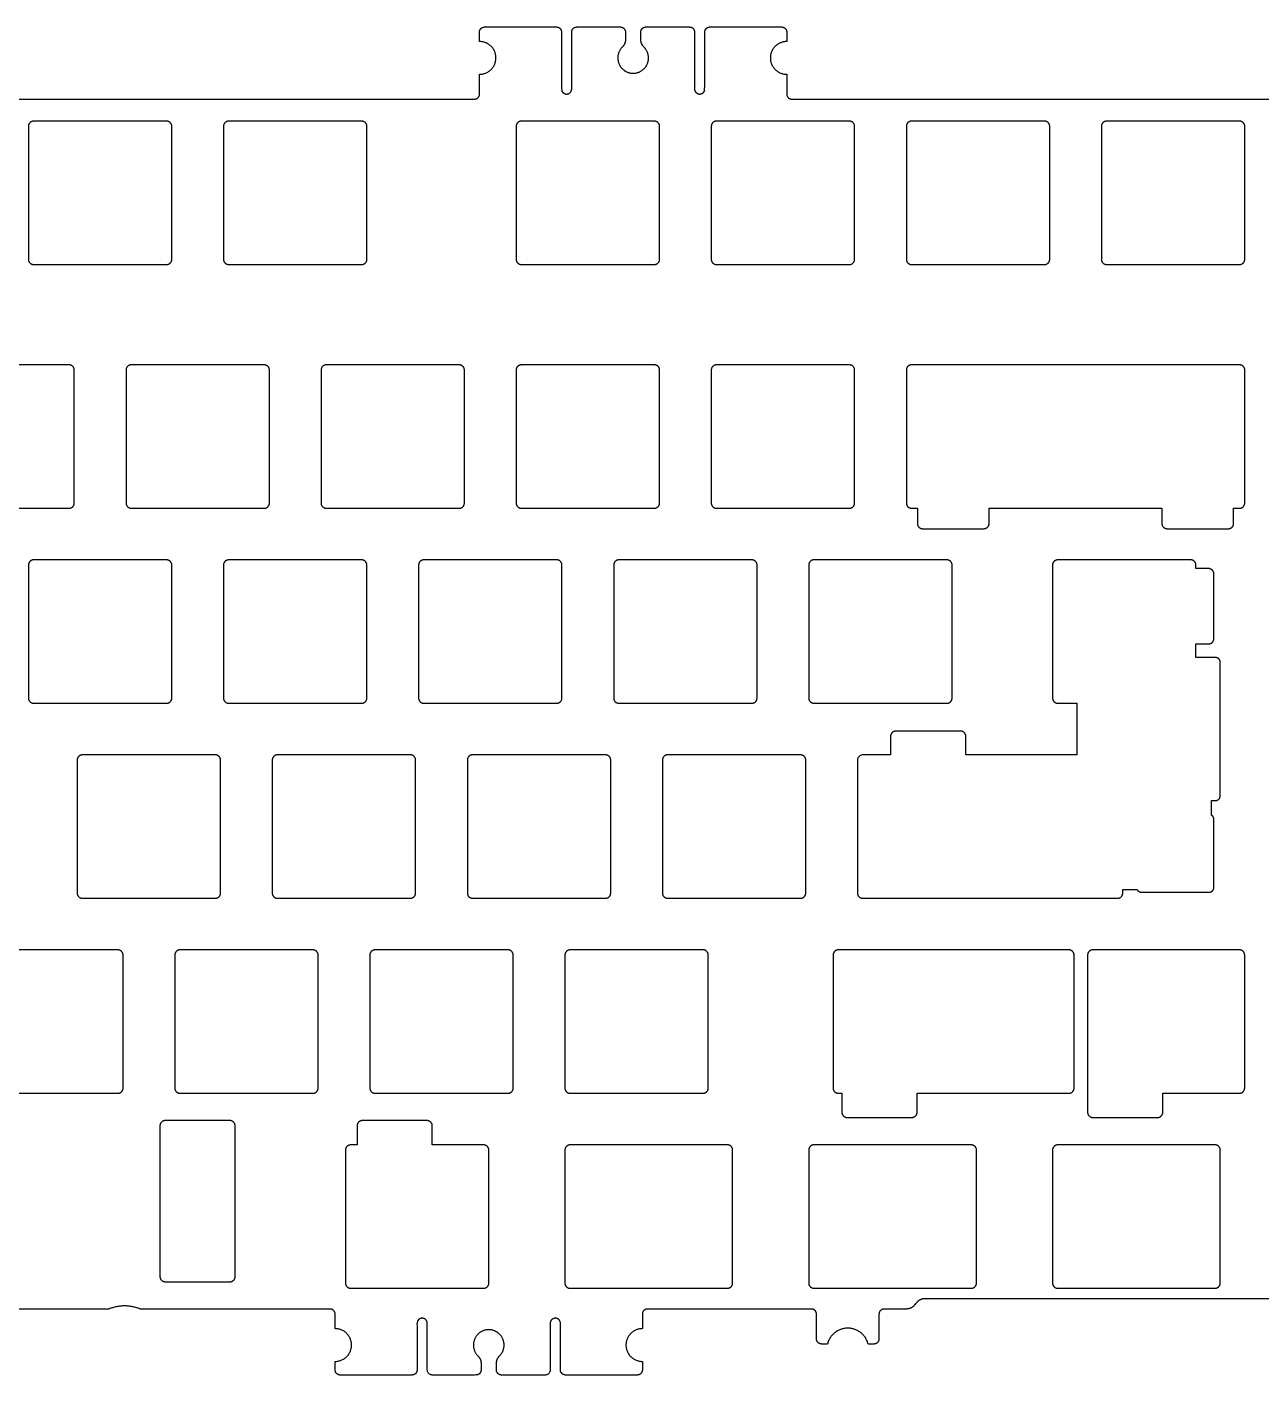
# Model space of a CAD drawing. Header units: millimetres. Extents: x 0 to 347, y 0 to 132.
# Drawn here: x 164.2 to 284.7, y 0 to 131.7 of the extents above; entities that cross this region are included whole.
import ezdxf

# ---------------------------------------------------------------- set-up
doc = ezdxf.new("R2010")
doc.units = ezdxf.units.MM
doc.layers.add('默认', color=7, linetype='Continuous', true_color=0x000000)

msp = doc.modelspace()

# ---------------------------------------------------------------- linework, layer by layer
at = {"layer": '默认'}
for p, q in [((208.4, 125.14), (208.4, 127.07)), ((238.4, 127.07), (238.4, 125.14)), ((194.3, 4.53), (194.3, 5.95)), ((241.31, 3.53), (241.31, 5.95)), ((247.41, 5.95), (247.41, 3.53))]:
    msp.add_line(p, q, dxfattribs=at)
for points in [[(282.62, 98.68), (250.58, 98.68)], [(250.58, 84.68), (251.16, 84.68), (251.16, 83.18)], [(258.16, 83.18), (258.16, 84.68), (275.04, 84.68), (275.04, 83.18)], [(282.04, 83.18), (282.04, 84.68), (282.62, 84.68)], [(279.59, 78.78), (278.36, 78.78), (278.36, 79.13)], [(280.24, 70.1), (278.36, 70.1), (278.36, 71.43), (279.59, 71.43)], [(264.86, 65.63), (266.74, 65.63), (266.74, 60.58)], [(279.89, 54.69), (279.89, 56.11), (280.24, 56.11)], [(271.22, 47.08), (271.22, 47.43), (272.61, 47.43)], [(267.78, 41.03), (267.78, 25.68)], [(243.43, 27.53), (243.78, 27.53), (243.78, 25.68)], [(251.13, 25.68), (251.13, 27.53), (265.96, 27.53)], [(275.13, 25.68), (275.13, 27.53), (282.62, 27.53)], [(196.44, 24.33), (196.44, 22.48), (195.81, 22.48)], [(208.81, 22.48), (203.79, 22.48), (203.79, 24.33)]]:
    msp.add_lwpolyline(points, dxfattribs=at)
for points, weights, knots in [([(208.4, 131.19), (208.4, 131.4), (208.55, 131.55), (208.7, 131.69), (208.9, 131.69)], [1, 0.92387948544, 1, 0.92387948544, 1], [3646.2083412, 3646.2083412, 3646.2083412, 3646.6010404, 3646.6010404, 3646.9937396, 3646.9937396, 3646.9937396]), ([(215.9, 131.69), (216.11, 131.69), (216.26, 131.55), (216.4, 131.4), (216.4, 131.19)], [1, 0.923879360951, 1, 0.923879360951, 1], [3653.1187301, 3653.1187301, 3653.1187301, 3653.5114296, 3653.5114296, 3653.9041292, 3653.9041292, 3653.9041292]), ([(216.4, 131.19), (216.4, 129.65), (216.4, 125.64), (216.4, 125.43), (216.55, 125.29), (216.7, 125.14), (216.9, 125.14), (217.4, 125.14), (217.4, 125.64)], [1, 1, 1, 0.923879313885, 1, 0.923879313885, 1, 0.707107589127, 1], [3653.904129, 3653.904129, 3653.904129, 3657.909803, 3657.909803, 3658.302503, 3658.302503, 3658.695202, 3658.695202, 3659.480599, 3659.480599, 3659.480599]), ([(217.4, 125.64), (217.4, 129.65), (217.4, 131.19), (217.4, 131.69), (217.9, 131.69)], [1, 1, 1, 0.707106931133, 1], [3659.480599, 3659.480599, 3659.480599, 3663.486277, 3663.486277, 3664.271675, 3664.271675, 3664.271675]), ([(224.15, 131.19), (224.15, 131.4), (224.3, 131.55), (224.45, 131.69), (224.65, 131.69)], [1, 0.923804026725, 1, 0.923804026725, 1], [3679.0416942, 3679.0416942, 3679.0416942, 3679.4345906, 3679.4345906, 3679.8274869, 3679.8274869, 3679.8274869]), ([(228.9, 131.69), (229.4, 131.69), (229.4, 131.19), (229.4, 129.65), (229.4, 125.64)], [1, 0.707107589151, 1, 1, 1], [3684.077102, 3684.077102, 3684.077102, 3684.862499, 3684.862499, 3688.868178, 3688.868178, 3688.868178]), ([(229.4, 125.64), (229.4, 125.14), (229.9, 125.14), (230.11, 125.14), (230.26, 125.29), (230.4, 125.43), (230.4, 125.64), (230.4, 129.65), (230.4, 131.19)], [1, 0.707107589127, 1, 0.923879313885, 1, 0.923879313885, 1, 1, 1], [3688.868178, 3688.868178, 3688.868178, 3689.653575, 3689.653575, 3690.046275, 3690.046275, 3690.438974, 3690.438974, 3694.444648, 3694.444648, 3694.444648]), ([(230.4, 131.19), (230.4, 131.4), (230.55, 131.55), (230.7, 131.69), (230.9, 131.69)], [1, 0.923879313879, 1, 0.923879313879, 1], [3694.4446483, 3694.4446483, 3694.4446483, 3694.837348, 3694.837348, 3695.2300476, 3695.2300476, 3695.2300476]), ([(208.4, 127.07), (210, 127.07), (210, 128.67), (210, 130.27), (208.4, 130.27)], [1, 0.707111860992, 1.00001436791, 0.707111860992, 1], [3640.513235, 3640.513235, 3640.513235, 3643.026509, 3643.026509, 3645.539783, 3645.539783, 3645.539783]), ([(222.35, 129.74), (221.63, 129.03), (222.02, 128.1), (222.4, 127.17), (223.4, 127.17), (224.41, 127.17), (224.79, 128.1), (225.17, 129.03), (224.45, 129.74)], [1, 0.830077996869, 1, 0.830077996869, 1, 0.830077996869, 1, 0.830077996868, 1], [3670.627551, 3670.627551, 3670.627551, 3672.402197, 3672.402197, 3674.176844, 3674.176844, 3675.95149, 3675.95149, 3677.726136, 3677.726136, 3677.726136]), ([(238.4, 130.27), (236.8, 130.27), (236.8, 128.67), (236.8, 127.07), (238.4, 127.07)], [1, 0.707114400908, 1.00002155194, 0.707114400908, 1], [3702.808995, 3702.808995, 3702.808995, 3705.322269, 3705.322269, 3707.835543, 3707.835543, 3707.835543]), ([(207.9, 124.64), (208.11, 124.64), (208.26, 124.79), (208.4, 124.93), (208.4, 125.14)], [1, 0.923879135233, 1, 0.923879135233, 1], [3638.3010512, 3638.3010512, 3638.3010512, 3638.6937513, 3638.6937513, 3639.0864514, 3639.0864514, 3639.0864514]), ([(203.3, 5.05), (203.3, 5.55), (202.8, 5.55), (202.6, 5.55), (202.45, 5.41), (202.3, 5.26), (202.3, 5.05), (202.3, 2.2), (202.3, 0.5)], [1, 0.707107589127, 1, 0.923879313885, 1, 0.923879313885, 1, 1, 1], [4172.319644, 4172.319644, 4172.319644, 4173.105041, 4173.105041, 4173.497741, 4173.497741, 4173.89044, 4173.89044, 4176.710861, 4176.710861, 4176.710861]), ([(216.3, 0.5), (216.3, 2.2), (216.3, 5.05), (216.3, 5.26), (216.16, 5.41), (216.01, 5.55), (215.8, 5.55), (215.3, 5.55), (215.3, 5.05)], [1, 1, 1, 0.923879313885, 1, 0.923879313885, 1, 0.707107589127, 1], [4140.066714, 4140.066714, 4140.066714, 4142.887135, 4142.887135, 4143.279834, 4143.279834, 4143.672534, 4143.672534, 4144.457931, 4144.457931, 4144.457931]), ([(194.3, 1.33), (195.9, 1.33), (195.9, 2.93), (195.9, 4.53), (194.3, 4.53)], [1, 0.707122020711, 1.00004310435, 0.707122020711, 1], [4184.898573, 4184.898573, 4184.898573, 4187.411847, 4187.411847, 4189.925121, 4189.925121, 4189.925121]), ([(208.55, 0.5), (208.55, 0.29), (208.41, 0.15), (208.26, 0), (208.05, 0), (205.93, 0), (203.8, 0), (203.3, 0), (203.3, 0.5), (203.3, 2.01), (203.3, 5.05)], [1, 0.923804026725, 1, 0.923804026725, 1, 1, 1, 0.707107589081, 1, 1, 1], [4163.256093, 4163.256093, 4163.256093, 4163.648989, 4163.648989, 4164.041886, 4164.041886, 4168.291501, 4168.291501, 4169.076898, 4169.076898, 4172.319644, 4172.319644, 4172.319644]), ([(210.35, 1.86), (211.07, 2.56), (210.69, 3.49), (210.31, 4.43), (209.3, 4.43), (208.3, 4.43), (207.92, 3.49), (207.53, 2.56), (208.25, 1.86)], [1, 0.830077996868, 1, 0.830077996868, 1, 0.830077996868, 1, 0.830077996869, 1], [4154.84195, 4154.84195, 4154.84195, 4156.616596, 4156.616596, 4158.391242, 4158.391242, 4160.165889, 4160.165889, 4161.940535, 4161.940535, 4161.940535]), ([(215.3, 5.05), (215.3, 2.01), (215.3, 0.5), (215.3, 0), (214.8, 0), (212.68, 0), (210.55, 0), (210.05, 0), (210.05, 0.5)], [1, 1, 1, 0.707106931282, 1, 1, 1, 0.70710739093, 1], [4144.457931, 4144.457931, 4144.457931, 4147.700675, 4147.700675, 4148.486073, 4148.486073, 4152.736083, 4152.736083, 4153.52148, 4153.52148, 4153.52148]), ([(224.3, 4.53), (222.7, 4.53), (222.7, 2.93), (222.7, 1.33), (224.3, 1.33)], [1, 0.707119480768, 1.00003592016, 0.707119480768, 1], [4126.852454, 4126.852454, 4126.852454, 4129.365728, 4129.365728, 4131.879002, 4131.879002, 4131.879002]), ([(246.35, 3.03), (245.96, 4.58), (244.36, 4.58), (242.77, 4.58), (242.38, 3.03)], [1, 0.82280332895, 1.08851835464, 0.82280332895, 1], [4098.29456, 4098.29456, 4098.29456, 4100.978327, 4100.978327, 4103.662094, 4103.662094, 4103.662094]), ([(202.3, 0.5), (202.3, 0.29), (202.16, 0.15), (202.01, 0), (201.8, 0)], [1, 0.923879313886, 1, 0.923879313886, 1], [4176.7108611, 4176.7108611, 4176.7108611, 4177.1035608, 4177.1035608, 4177.4962604, 4177.4962604, 4177.4962604]), ([(216.8, 0), (216.6, 0), (216.45, 0.15), (216.3, 0.29), (216.3, 0.5)], [1, 0.923879313886, 1, 0.923879313886, 1], [4139.2813146, 4139.2813146, 4139.2813146, 4139.6740143, 4139.6740143, 4140.0667139, 4140.0667139, 4140.0667139])]:
    msp.add_rational_spline(points, weights, degree=2, knots=knots, dxfattribs=at)
for points, degree in [([(208.4, 130.27), (208.4, 130.73), (208.4, 131.19)], 2), ([(208.9, 131.69), (212.4, 131.69), (215.9, 131.69)], 2), ([(217.9, 131.69), (220.03, 131.69), (222.15, 131.69)], 2), ([(222.65, 131.19), (222.65, 130.82), (222.65, 130.45)], 2), ([(224.15, 130.45), (224.15, 130.82), (224.15, 131.19)], 2), ([(224.65, 131.69), (226.78, 131.69), (228.9, 131.69)], 2), ([(230.9, 131.69), (234.4, 131.69), (237.9, 131.69)], 2), ([(238.4, 131.19), (238.4, 130.73), (238.4, 130.27)], 2), ([(140.92, 124.64), (174.42, 124.64), (207.9, 124.64)], 2), ([(238.9, 124.64), (267.13, 124.64), (295.35, 124.64)], 2), ([(177.85, 122.49), (171.35, 122.49), (164.85, 122.49)], 2), ([(196.9, 122.49), (190.4, 122.49), (183.9, 122.49)], 2), ([(225.48, 122.49), (218.98, 122.49), (212.48, 122.49)], 2), ([(244.53, 122.49), (238.03, 122.49), (231.53, 122.49)], 2), ([(263.58, 122.49), (257.08, 122.49), (250.58, 122.49)], 2), ([(282.62, 122.49), (276.13, 122.49), (269.63, 122.49)], 2), ([(164.35, 121.99), (164.35, 115.49), (164.35, 108.99)], 2), ([(178.35, 108.99), (178.35, 115.49), (178.35, 121.99)], 2), ([(183.4, 121.99), (183.4, 115.49), (183.4, 108.99)], 2), ([(197.4, 108.99), (197.4, 115.49), (197.4, 121.99)], 2), ([(211.98, 121.99), (211.98, 115.49), (211.98, 108.99)], 2), ([(225.98, 108.99), (225.98, 115.49), (225.98, 121.99)], 2), ([(231.03, 121.99), (231.03, 115.49), (231.03, 108.99)], 2), ([(245.03, 108.99), (245.03, 115.49), (245.03, 121.99)], 2), ([(250.08, 121.99), (250.08, 115.49), (250.08, 108.99)], 2), ([(264.08, 108.99), (264.08, 115.49), (264.08, 121.99)], 2), ([(269.13, 121.99), (269.13, 115.49), (269.13, 108.99)], 2), ([(283.13, 108.99), (283.13, 115.49), (283.13, 121.99)], 2), ([(164.85, 108.49), (171.35, 108.49), (177.85, 108.49)], 2), ([(183.9, 108.49), (190.4, 108.49), (196.9, 108.49)], 2), ([(212.48, 108.49), (218.98, 108.49), (225.48, 108.49)], 2), ([(231.53, 108.49), (238.03, 108.49), (244.53, 108.49)], 2), ([(250.58, 108.49), (257.08, 108.49), (263.58, 108.49)], 2), ([(269.63, 108.49), (276.13, 108.49), (282.62, 108.49)], 2), ([(168.33, 98.68), (161.83, 98.68), (155.33, 98.68)], 2), ([(168.82, 85.18), (168.82, 91.68), (168.82, 98.18)], 2), ([(173.88, 98.18), (173.88, 91.68), (173.88, 85.18)], 2), ([(187.38, 98.68), (180.88, 98.68), (174.38, 98.68)], 2), ([(187.88, 85.18), (187.88, 91.68), (187.88, 98.18)], 2), ([(192.93, 98.18), (192.93, 91.68), (192.93, 85.18)], 2), ([(206.43, 98.68), (199.93, 98.68), (193.43, 98.68)], 2), ([(206.92, 85.18), (206.92, 91.68), (206.92, 98.18)], 2), ([(211.98, 98.18), (211.98, 91.68), (211.98, 85.18)], 2), ([(225.48, 98.68), (218.98, 98.68), (212.48, 98.68)], 2), ([(225.98, 85.18), (225.98, 91.68), (225.98, 98.18)], 2), ([(231.03, 98.18), (231.03, 91.68), (231.03, 85.18)], 2), ([(244.53, 98.68), (238.03, 98.68), (231.53, 98.68)], 2), ([(245.03, 85.18), (245.03, 91.68), (245.03, 98.18)], 2), ([(250.08, 98.18), (250.08, 91.68), (250.08, 85.18)], 2), ([(283.13, 85.18), (283.13, 91.68), (283.13, 98.18)], 2), ([(155.33, 84.68), (161.83, 84.68), (168.33, 84.68)], 2), ([(174.38, 84.68), (180.88, 84.68), (187.38, 84.68)], 2), ([(193.43, 84.68), (199.93, 84.68), (206.43, 84.68)], 2), ([(212.48, 84.68), (218.98, 84.68), (225.48, 84.68)], 2), ([(231.53, 84.68), (238.03, 84.68), (244.53, 84.68)], 2), ([(251.66, 82.68), (254.66, 82.68), (257.66, 82.68)], 2), ([(275.54, 82.68), (278.54, 82.68), (281.54, 82.68)], 2), ([(164.35, 79.13), (164.35, 72.63), (164.35, 66.13)], 2), ([(177.85, 79.63), (171.35, 79.63), (164.85, 79.63)], 2), ([(178.35, 66.13), (178.35, 72.63), (178.35, 79.13)], 2), ([(183.4, 79.13), (183.4, 72.63), (183.4, 66.13)], 2), ([(196.9, 79.63), (190.4, 79.63), (183.9, 79.63)], 2), ([(197.4, 66.13), (197.4, 72.63), (197.4, 79.13)], 2), ([(202.45, 79.13), (202.45, 72.63), (202.45, 66.13)], 2), ([(215.95, 79.63), (209.45, 79.63), (202.95, 79.63)], 2), ([(216.45, 66.13), (216.45, 72.63), (216.45, 79.13)], 2), ([(221.5, 79.13), (221.5, 72.63), (221.5, 66.13)], 2), ([(235, 79.63), (228.5, 79.63), (222, 79.63)], 2), ([(235.5, 66.13), (235.5, 72.63), (235.5, 79.13)], 2), ([(240.55, 79.13), (240.55, 72.63), (240.55, 66.13)], 2), ([(254.05, 79.63), (247.55, 79.63), (241.05, 79.63)], 2), ([(254.55, 66.13), (254.55, 72.63), (254.55, 79.13)], 2), ([(264.36, 79.13), (264.36, 74.8), (264.36, 70.46), (264.36, 66.13)], 3), ([(277.86, 79.63), (273.53, 79.63), (269.2, 79.63), (264.86, 79.63)], 3), ([(280.12, 71.95), (280.12, 74.05), (280.12, 76.15), (280.12, 78.25)], 3), ([(280.74, 56.61), (280.74, 60.94), (280.74, 65.27), (280.74, 69.6)], 3), ([(164.85, 65.63), (171.35, 65.63), (177.85, 65.63)], 2), ([(183.9, 65.63), (190.4, 65.63), (196.9, 65.63)], 2), ([(202.95, 65.63), (209.45, 65.63), (215.95, 65.63)], 2), ([(222, 65.63), (228.5, 65.63), (235, 65.63)], 2), ([(241.05, 65.63), (247.55, 65.63), (254.05, 65.63)], 2), ([(248.54, 62.38), (248.54, 61.78), (248.54, 61.18), (248.54, 60.58)], 3), ([(255.37, 62.91), (253.27, 62.91), (251.17, 62.91), (249.07, 62.91)], 3), ([(255.89, 60.58), (255.89, 61.18), (255.89, 61.78), (255.89, 62.38)], 3), ([(182.61, 60.58), (176.11, 60.58), (169.61, 60.58)], 2), ([(201.66, 60.58), (195.16, 60.58), (188.66, 60.58)], 2), ([(220.71, 60.58), (214.21, 60.58), (207.71, 60.58)], 2), ([(239.76, 60.58), (233.26, 60.58), (226.76, 60.58)], 2), ([(266.74, 60.58), (263.92, 60.58), (260.3, 60.58), (255.89, 60.58)], 3), ([(169.11, 60.08), (169.11, 53.58), (169.11, 47.08)], 2), ([(183.11, 47.08), (183.11, 53.58), (183.11, 60.08)], 2), ([(188.16, 60.08), (188.16, 53.58), (188.16, 47.08)], 2), ([(202.16, 47.08), (202.16, 53.58), (202.16, 60.08)], 2), ([(207.21, 60.08), (207.21, 53.58), (207.21, 47.08)], 2), ([(221.21, 47.08), (221.21, 53.58), (221.21, 60.08)], 2), ([(226.26, 60.08), (226.26, 53.58), (226.26, 47.08)], 2), ([(240.26, 47.08), (240.26, 53.58), (240.26, 60.08)], 2), ([(245.31, 60.08), (245.31, 55.75), (245.31, 51.41), (245.31, 47.08)], 3), ([(280.12, 47.66), (280.12, 49.86), (280.12, 52.06), (280.12, 54.26)], 3), ([(169.61, 46.58), (176.11, 46.58), (182.61, 46.58)], 2), ([(188.66, 46.58), (195.16, 46.58), (201.66, 46.58)], 2), ([(207.71, 46.58), (214.21, 46.58), (220.71, 46.58)], 2), ([(226.76, 46.58), (233.26, 46.58), (239.76, 46.58)], 2), ([(245.81, 46.58), (258.08, 46.58), (266.38, 46.58), (270.72, 46.58)], 3), ([(273.07, 47.16), (275.25, 47.16), (277.43, 47.16), (279.62, 47.16)], 3), ([(173.09, 41.53), (166.59, 41.53), (160.09, 41.53)], 2), ([(173.59, 28.03), (173.59, 34.53), (173.59, 41.03)], 2), ([(178.64, 41.03), (178.64, 34.53), (178.64, 28.03)], 2), ([(192.14, 41.53), (185.64, 41.53), (179.14, 41.53)], 2), ([(192.64, 28.03), (192.64, 34.53), (192.64, 41.03)], 2), ([(197.69, 41.03), (197.69, 34.53), (197.69, 28.03)], 2), ([(211.19, 41.53), (204.69, 41.53), (198.19, 41.53)], 2), ([(211.69, 28.03), (211.69, 34.53), (211.69, 41.03)], 2), ([(216.74, 41.03), (216.74, 34.53), (216.74, 28.03)], 2), ([(230.24, 41.53), (223.74, 41.53), (217.24, 41.53)], 2), ([(230.74, 28.03), (230.74, 34.53), (230.74, 41.03)], 2), ([(242.93, 41.03), (242.93, 34.53), (242.93, 28.03)], 2), ([(265.96, 41.53), (254.69, 41.53), (243.43, 41.53)], 2), ([(266.46, 28.03), (266.46, 34.53), (266.46, 41.03)], 2), ([(282.62, 41.53), (275.45, 41.53), (268.28, 41.53)], 2), ([(283.12, 28.03), (283.12, 34.53), (283.12, 41.03)], 2), ([(160.09, 27.53), (166.59, 27.53), (173.09, 27.53)], 2), ([(179.14, 27.53), (185.64, 27.53), (192.14, 27.53)], 2), ([(198.19, 27.53), (204.69, 27.53), (211.19, 27.53)], 2), ([(217.24, 27.53), (223.74, 27.53), (230.24, 27.53)], 2), ([(244.31, 25.16), (247.46, 25.16), (250.61, 25.16)], 2), ([(268.31, 25.16), (271.46, 25.16), (274.61, 25.16)], 2), ([(177.19, 24.33), (177.19, 16.98), (177.19, 9.63)], 2), ([(184.02, 24.86), (180.87, 24.86), (177.72, 24.86)], 2), ([(184.54, 9.63), (184.54, 16.98), (184.54, 24.33)], 2), ([(203.26, 24.86), (200.11, 24.86), (196.96, 24.86)], 2), ([(232.62, 22.48), (224.93, 22.48), (217.24, 22.48)], 2), ([(256.43, 22.48), (248.74, 22.48), (241.05, 22.48)], 2), ([(280.24, 22.48), (272.55, 22.48), (264.86, 22.48)], 2), ([(195.31, 21.98), (195.31, 15.48), (195.31, 8.98)], 2), ([(209.31, 8.98), (209.31, 15.48), (209.31, 21.98)], 2), ([(216.74, 21.98), (216.74, 15.48), (216.74, 8.98)], 2), ([(233.12, 8.98), (233.12, 15.48), (233.12, 21.98)], 2), ([(240.55, 21.98), (240.55, 15.48), (240.55, 8.98)], 2), ([(256.93, 8.98), (256.93, 15.48), (256.93, 21.98)], 2), ([(264.36, 21.98), (264.36, 15.48), (264.36, 8.98)], 2), ([(280.74, 8.98), (280.74, 15.48), (280.74, 21.98)], 2), ([(177.72, 9.11), (180.87, 9.11), (184.02, 9.11)], 2), ([(195.81, 8.48), (202.31, 8.48), (208.81, 8.48)], 2), ([(217.24, 8.48), (224.93, 8.48), (232.62, 8.48)], 2), ([(241.05, 8.48), (248.74, 8.48), (256.43, 8.48)], 2), ([(264.86, 8.48), (272.55, 8.48), (280.24, 8.48)], 2), ([(251.12, 7.11), (250.98, 6.95), (250.85, 6.8)], 2), ([(288.31, 7.45), (270.78, 7.45), (251.87, 7.45)], 2), ([(172.21, 6.45), (139.43, 6.45), (106.65, 6.45)], 2), ([(193.8, 6.45), (184.53, 6.45), (175.25, 6.45)], 2), ([(224.3, 5.95), (224.3, 5.5), (224.3, 4.53)], 2), ([(240.81, 6.45), (232.68, 6.45), (224.8, 6.45)], 2), ([(250.09, 6.45), (249, 6.45), (247.91, 6.45)], 2), ([(242.38, 3.03), (242.1, 3.03), (241.81, 3.03)], 2), ([(246.91, 3.03), (246.63, 3.03), (246.35, 3.03)], 2), ([(194.3, 0.5), (194.3, 0.91), (194.3, 1.33)], 2), ([(224.3, 1.33), (224.3, 0.91), (224.3, 0.5)], 2), ([(201.8, 0), (198.3, 0), (194.8, 0)], 2), ([(208.55, 1.14), (208.55, 0.82), (208.55, 0.5)], 2), ([(210.05, 0.5), (210.05, 0.82), (210.05, 1.14)], 2), ([(223.8, 0), (220.3, 0), (216.8, 0)], 2)]:
    msp.add_open_spline(points, degree=degree, dxfattribs=at)
for points, weights, degree in [([(222.15, 131.69), (222.65, 131.69), (222.65, 131.19)], [1, 0.70710739093, 1], 2), ([(222.65, 130.45), (222.65, 130.03), (222.35, 129.74)], [1, 0.921954445729, 1], 2), ([(224.45, 129.74), (224.15, 130.03), (224.15, 130.45)], [1, 0.921954445729, 1], 2), ([(237.9, 131.69), (238.4, 131.69), (238.4, 131.19)], [1, 0.707106781184, 1], 2), ([(238.4, 125.14), (238.4, 124.64), (238.9, 124.64)], [1, 0.707106781126, 1], 2), ([(164.85, 122.49), (164.35, 122.49), (164.35, 121.99)], [1, 0.707106781187, 1], 2), ([(178.35, 121.99), (178.35, 122.49), (177.85, 122.49)], [1, 0.707106781187, 1], 2), ([(183.9, 122.49), (183.4, 122.49), (183.4, 121.99)], [1, 0.707106781187, 1], 2), ([(197.4, 121.99), (197.4, 122.49), (196.9, 122.49)], [1, 0.707106781187, 1], 2), ([(212.48, 122.49), (211.98, 122.49), (211.98, 121.99)], [1, 0.707106781187, 1], 2), ([(225.98, 121.99), (225.98, 122.49), (225.48, 122.49)], [1, 0.707106781187, 1], 2), ([(231.53, 122.49), (231.03, 122.49), (231.03, 121.99)], [1, 0.707106781187, 1], 2), ([(245.03, 121.99), (245.03, 122.49), (244.53, 122.49)], [1, 0.707106781187, 1], 2), ([(250.58, 122.49), (250.08, 122.49), (250.08, 121.99)], [1, 0.707106781187, 1], 2), ([(264.08, 121.99), (264.08, 122.49), (263.58, 122.49)], [1, 0.707106781187, 1], 2), ([(269.63, 122.49), (269.13, 122.49), (269.13, 121.99)], [1, 0.707106781187, 1], 2), ([(283.13, 121.99), (283.13, 122.49), (282.62, 122.49)], [1, 0.707106781187, 1], 2), ([(164.35, 108.99), (164.35, 108.49), (164.85, 108.49)], [1, 0.707106781187, 1], 2), ([(177.85, 108.49), (178.35, 108.49), (178.35, 108.99)], [1, 0.707106781187, 1], 2), ([(183.4, 108.99), (183.4, 108.49), (183.9, 108.49)], [1, 0.707106781187, 1], 2), ([(196.9, 108.49), (197.4, 108.49), (197.4, 108.99)], [1, 0.707106781187, 1], 2), ([(211.98, 108.99), (211.98, 108.49), (212.48, 108.49)], [1, 0.707106781187, 1], 2), ([(225.48, 108.49), (225.98, 108.49), (225.98, 108.99)], [1, 0.707106781187, 1], 2), ([(231.03, 108.99), (231.03, 108.49), (231.53, 108.49)], [1, 0.707106781187, 1], 2), ([(244.53, 108.49), (245.03, 108.49), (245.03, 108.99)], [1, 0.707106781187, 1], 2), ([(250.08, 108.99), (250.08, 108.49), (250.58, 108.49)], [1, 0.707106781187, 1], 2), ([(263.58, 108.49), (264.08, 108.49), (264.08, 108.99)], [1, 0.707106781187, 1], 2), ([(269.13, 108.99), (269.13, 108.49), (269.63, 108.49)], [1, 0.707106781187, 1], 2), ([(282.62, 108.49), (283.13, 108.49), (283.13, 108.99)], [1, 0.707106781187, 1], 2), ([(168.82, 98.18), (168.82, 98.68), (168.33, 98.68)], [1, 0.707106781189, 1], 2), ([(174.38, 98.68), (173.88, 98.68), (173.88, 98.18)], [1, 0.707106781187, 1], 2), ([(187.88, 98.18), (187.88, 98.68), (187.38, 98.68)], [1, 0.707106781189, 1], 2), ([(193.43, 98.68), (192.93, 98.68), (192.93, 98.18)], [1, 0.707106781186, 1], 2), ([(206.92, 98.18), (206.92, 98.68), (206.43, 98.68)], [1, 0.707106781186, 1], 2), ([(212.48, 98.68), (211.98, 98.68), (211.98, 98.18)], [1, 0.707106781187, 1], 2), ([(225.98, 98.18), (225.98, 98.68), (225.48, 98.68)], [1, 0.707106781188, 1], 2), ([(231.53, 98.68), (231.03, 98.68), (231.03, 98.18)], [1, 0.707106781187, 1], 2), ([(245.03, 98.18), (245.03, 98.68), (244.53, 98.68)], [1, 0.707106781189, 1], 2), ([(250.58, 98.68), (250.08, 98.68), (250.08, 98.18)], [1, 0.707106781187, 1], 2), ([(283.13, 98.18), (283.13, 98.68), (282.62, 98.68)], [1, 0.707106781187, 1], 2), ([(168.33, 84.68), (168.82, 84.68), (168.82, 85.18)], [1, 0.707106781188, 1], 2), ([(173.88, 85.18), (173.88, 84.68), (174.38, 84.68)], [1, 0.707106781185, 1], 2), ([(187.38, 84.68), (187.88, 84.68), (187.88, 85.18)], [1, 0.707106781186, 1], 2), ([(192.93, 85.18), (192.93, 84.68), (193.43, 84.68)], [1, 0.707106781184, 1], 2), ([(206.43, 84.68), (206.92, 84.68), (206.92, 85.18)], [1, 0.707106781186, 1], 2), ([(211.98, 85.18), (211.98, 84.68), (212.48, 84.68)], [1, 0.707106781187, 1], 2), ([(225.48, 84.68), (225.98, 84.68), (225.98, 85.18)], [1, 0.707106781185, 1], 2), ([(231.03, 85.18), (231.03, 84.68), (231.53, 84.68)], [1, 0.707106781188, 1], 2), ([(244.53, 84.68), (245.03, 84.68), (245.03, 85.18)], [1, 0.707106781187, 1], 2), ([(250.08, 85.18), (250.08, 84.68), (250.58, 84.68)], [1, 0.707106781187, 1], 2), ([(282.62, 84.68), (283.13, 84.68), (283.13, 85.18)], [1, 0.707106781187, 1], 2), ([(251.16, 83.18), (251.16, 82.68), (251.66, 82.68)], [1, 0.707106781184, 1], 2), ([(257.66, 82.68), (258.16, 82.68), (258.16, 83.18)], [1, 0.707106781188, 1], 2), ([(275.04, 83.18), (275.04, 82.68), (275.54, 82.68)], [1, 0.707106781185, 1], 2), ([(281.54, 82.68), (282.04, 82.68), (282.04, 83.18)], [1, 0.707106781187, 1], 2), ([(164.85, 79.63), (164.35, 79.63), (164.35, 79.13)], [1, 0.707106781187, 1], 2), ([(178.35, 79.13), (178.35, 79.63), (177.85, 79.63)], [1, 0.707106781187, 1], 2), ([(183.9, 79.63), (183.4, 79.63), (183.4, 79.13)], [1, 0.707106781187, 1], 2), ([(197.4, 79.13), (197.4, 79.63), (196.9, 79.63)], [1, 0.707106781187, 1], 2), ([(202.95, 79.63), (202.45, 79.63), (202.45, 79.13)], [1, 0.707106781187, 1], 2), ([(216.45, 79.13), (216.45, 79.63), (215.95, 79.63)], [1, 0.707106781188, 1], 2), ([(222, 79.63), (221.5, 79.63), (221.5, 79.13)], [1, 0.707106781187, 1], 2), ([(235.5, 79.13), (235.5, 79.63), (235, 79.63)], [1, 0.707106781189, 1], 2), ([(241.05, 79.63), (240.55, 79.63), (240.55, 79.13)], [1, 0.707106781184, 1], 2), ([(254.55, 79.13), (254.55, 79.63), (254.05, 79.63)], [1, 0.707106781188, 1], 2), ([(264.86, 79.63), (264.57, 79.63), (264.36, 79.42), (264.36, 79.13)], [1, 0.804737854124, 0.804737854124, 1], 3), ([(278.36, 79.13), (278.36, 79.42), (278.15, 79.63), (277.86, 79.63)], [1, 0.804737854126, 0.804737854126, 1], 3), ([(280.12, 78.25), (280.12, 78.56), (279.9, 78.78), (279.59, 78.78)], [1, 0.804737854126, 0.804737854126, 1], 3), ([(279.59, 71.43), (279.9, 71.43), (280.12, 71.65), (280.12, 71.95)], [1, 0.804737854123, 0.804737854123, 1], 3), ([(280.74, 69.6), (280.74, 69.9), (280.54, 70.1), (280.24, 70.1)], [1, 0.804737854123, 0.804737854123, 1], 3), ([(164.35, 66.13), (164.35, 65.63), (164.85, 65.63)], [1, 0.707106781186, 1], 2), ([(177.85, 65.63), (178.35, 65.63), (178.35, 66.13)], [1, 0.707106781185, 1], 2), ([(183.4, 66.13), (183.4, 65.63), (183.9, 65.63)], [1, 0.707106781186, 1], 2), ([(196.9, 65.63), (197.4, 65.63), (197.4, 66.13)], [1, 0.707106781185, 1], 2), ([(202.45, 66.13), (202.45, 65.63), (202.95, 65.63)], [1, 0.707106781185, 1], 2), ([(215.95, 65.63), (216.45, 65.63), (216.45, 66.13)], [1, 0.707106781188, 1], 2), ([(221.5, 66.13), (221.5, 65.63), (222, 65.63)], [1, 0.707106781183, 1], 2), ([(235, 65.63), (235.5, 65.63), (235.5, 66.13)], [1, 0.707106781186, 1], 2), ([(240.55, 66.13), (240.55, 65.63), (241.05, 65.63)], [1, 0.707106781185, 1], 2), ([(254.05, 65.63), (254.55, 65.63), (254.55, 66.13)], [1, 0.707106781186, 1], 2), ([(264.36, 66.13), (264.36, 65.84), (264.57, 65.63), (264.86, 65.63)], [1, 0.804737854123, 0.804737854123, 1], 3), ([(249.07, 62.91), (248.76, 62.91), (248.54, 62.69), (248.54, 62.38)], [1, 0.804737854121, 0.804737854121, 1], 3), ([(255.89, 62.38), (255.89, 62.69), (255.68, 62.91), (255.37, 62.91)], [1, 0.804737854125, 0.804737854125, 1], 3), ([(169.61, 60.58), (169.11, 60.58), (169.11, 60.08)], [1, 0.707106781184, 1], 2), ([(183.11, 60.08), (183.11, 60.58), (182.61, 60.58)], [1, 0.707106781186, 1], 2), ([(188.66, 60.58), (188.16, 60.58), (188.16, 60.08)], [1, 0.707106781188, 1], 2), ([(202.16, 60.08), (202.16, 60.58), (201.66, 60.58)], [1, 0.707106781186, 1], 2), ([(207.71, 60.58), (207.21, 60.58), (207.21, 60.08)], [1, 0.707106781187, 1], 2), ([(221.21, 60.08), (221.21, 60.58), (220.71, 60.58)], [1, 0.707106781186, 1], 2), ([(226.76, 60.58), (226.26, 60.58), (226.26, 60.08)], [1, 0.707106781186, 1], 2), ([(240.26, 60.08), (240.26, 60.58), (239.76, 60.58)], [1, 0.707106781187, 1], 2), ([(280.24, 56.11), (280.54, 56.11), (280.74, 56.31), (280.74, 56.61)], [1, 0.804737854125, 0.804737854125, 1], 3), ([(280.12, 54.26), (280.12, 54.43), (280.04, 54.59), (279.89, 54.69)], [1, 0.923897586881, 0.923897586881, 1], 3), ([(272.61, 47.43), (272.7, 47.26), (272.87, 47.16), (273.07, 47.16)], [1, 0.906182889286, 0.906182889286, 1], 3), ([(279.62, 47.16), (279.91, 47.16), (280.12, 47.36), (280.12, 47.66)], [1, 0.804737854124, 0.804737854124, 1], 3), ([(169.11, 47.08), (169.11, 46.58), (169.61, 46.58)], [1, 0.707106781186, 1], 2), ([(182.61, 46.58), (183.11, 46.58), (183.11, 47.08)], [1, 0.707106781185, 1], 2), ([(188.16, 47.08), (188.16, 46.58), (188.66, 46.58)], [1, 0.707106781186, 1], 2), ([(201.66, 46.58), (202.16, 46.58), (202.16, 47.08)], [1, 0.707106781187, 1], 2), ([(207.21, 47.08), (207.21, 46.58), (207.71, 46.58)], [1, 0.707106781186, 1], 2), ([(220.71, 46.58), (221.21, 46.58), (221.21, 47.08)], [1, 0.707106781186, 1], 2), ([(226.26, 47.08), (226.26, 46.58), (226.76, 46.58)], [1, 0.707106781183, 1], 2), ([(239.76, 46.58), (240.26, 46.58), (240.26, 47.08)], [1, 0.707106781186, 1], 2), ([(245.31, 47.08), (245.31, 46.79), (245.52, 46.58), (245.81, 46.58)], [1, 0.804737854126, 0.804737854126, 1], 3), ([(270.72, 46.58), (271.01, 46.58), (271.22, 46.79), (271.22, 47.08)], [1, 0.804737854126, 0.804737854126, 1], 3), ([(173.59, 41.03), (173.59, 41.53), (173.09, 41.53)], [1, 0.707106781188, 1], 2), ([(179.14, 41.53), (178.64, 41.53), (178.64, 41.03)], [1, 0.707106781188, 1], 2), ([(192.64, 41.03), (192.64, 41.53), (192.14, 41.53)], [1, 0.70710678119, 1], 2), ([(198.19, 41.53), (197.69, 41.53), (197.69, 41.03)], [1, 0.707106781186, 1], 2), ([(211.69, 41.03), (211.69, 41.53), (211.19, 41.53)], [1, 0.707106781189, 1], 2), ([(217.24, 41.53), (216.74, 41.53), (216.74, 41.03)], [1, 0.707106781185, 1], 2), ([(230.74, 41.03), (230.74, 41.53), (230.24, 41.53)], [1, 0.707106781188, 1], 2), ([(243.43, 41.53), (242.93, 41.53), (242.93, 41.03)], [1, 0.707106781187, 1], 2), ([(266.46, 41.03), (266.46, 41.53), (265.96, 41.53)], [1, 0.707106781187, 1], 2), ([(268.28, 41.53), (267.78, 41.53), (267.78, 41.03)], [1, 0.70710678119, 1], 2), ([(283.12, 41.03), (283.12, 41.53), (282.62, 41.53)], [1, 0.707106781187, 1], 2), ([(173.09, 27.53), (173.59, 27.53), (173.59, 28.03)], [1, 0.707106781186, 1], 2), ([(178.64, 28.03), (178.64, 27.53), (179.14, 27.53)], [1, 0.707106781185, 1], 2), ([(192.14, 27.53), (192.64, 27.53), (192.64, 28.03)], [1, 0.707106781188, 1], 2), ([(197.69, 28.03), (197.69, 27.53), (198.19, 27.53)], [1, 0.707106781185, 1], 2), ([(211.19, 27.53), (211.69, 27.53), (211.69, 28.03)], [1, 0.707106781185, 1], 2), ([(216.74, 28.03), (216.74, 27.53), (217.24, 27.53)], [1, 0.707106781186, 1], 2), ([(230.24, 27.53), (230.74, 27.53), (230.74, 28.03)], [1, 0.707106781185, 1], 2), ([(242.93, 28.03), (242.93, 27.53), (243.43, 27.53)], [1, 0.707106781183, 1], 2), ([(265.96, 27.53), (266.46, 27.53), (266.46, 28.03)], [1, 0.707106781177, 1], 2), ([(282.62, 27.53), (283.12, 27.53), (283.12, 28.03)], [1, 0.707106781187, 1], 2), ([(243.78, 25.68), (243.78, 25.16), (244.31, 25.16)], [1, 0.707106781183, 1], 2), ([(250.61, 25.16), (251.13, 25.16), (251.13, 25.68)], [1, 0.707106781187, 1], 2), ([(267.78, 25.68), (267.78, 25.16), (268.31, 25.16)], [1, 0.707106781189, 1], 2), ([(274.61, 25.16), (275.13, 25.16), (275.13, 25.68)], [1, 0.707106781185, 1], 2), ([(177.72, 24.86), (177.19, 24.86), (177.19, 24.33)], [1, 0.707106781186, 1], 2), ([(184.54, 24.33), (184.54, 24.86), (184.02, 24.86)], [1, 0.707106781187, 1], 2), ([(196.96, 24.86), (196.44, 24.86), (196.44, 24.33)], [1, 0.707106781186, 1], 2), ([(203.79, 24.33), (203.79, 24.86), (203.26, 24.86)], [1, 0.707106781187, 1], 2), ([(195.81, 22.48), (195.31, 22.48), (195.31, 21.98)], [1, 0.707106781187, 1], 2), ([(209.31, 21.98), (209.31, 22.48), (208.81, 22.48)], [1, 0.707106781187, 1], 2), ([(217.24, 22.48), (216.74, 22.48), (216.74, 21.98)], [1, 0.707106781188, 1], 2), ([(233.12, 21.98), (233.12, 22.48), (232.62, 22.48)], [1, 0.707106781186, 1], 2), ([(241.05, 22.48), (240.55, 22.48), (240.55, 21.98)], [1, 0.707106781184, 1], 2), ([(256.93, 21.98), (256.93, 22.48), (256.43, 22.48)], [1, 0.707106781184, 1], 2), ([(264.86, 22.48), (264.36, 22.48), (264.36, 21.98)], [1, 0.707106781188, 1], 2), ([(280.74, 21.98), (280.74, 22.48), (280.24, 22.48)], [1, 0.707106781186, 1], 2), ([(177.19, 9.63), (177.19, 9.11), (177.72, 9.11)], [1, 0.707106781186, 1], 2), ([(184.02, 9.11), (184.54, 9.11), (184.54, 9.63)], [1, 0.707106781186, 1], 2), ([(195.31, 8.98), (195.31, 8.48), (195.81, 8.48)], [1, 0.707106781186, 1], 2), ([(208.81, 8.48), (209.31, 8.48), (209.31, 8.98)], [1, 0.707106781186, 1], 2), ([(216.74, 8.98), (216.74, 8.48), (217.24, 8.48)], [1, 0.707106781185, 1], 2), ([(232.62, 8.48), (233.12, 8.48), (233.12, 8.98)], [1, 0.707106781184, 1], 2), ([(240.55, 8.98), (240.55, 8.48), (241.05, 8.48)], [1, 0.707106781181, 1], 2), ([(256.43, 8.48), (256.93, 8.48), (256.93, 8.98)], [1, 0.707106781182, 1], 2), ([(264.36, 8.98), (264.36, 8.48), (264.86, 8.48)], [1, 0.707106781187, 1], 2), ([(280.24, 8.48), (280.74, 8.48), (280.74, 8.98)], [1, 0.707106781186, 1], 2), ([(175.25, 6.45), (173.73, 7.08), (172.21, 6.45)], [1, 0.924932058316, 1], 2), ([(250.85, 6.8), (250.55, 6.45), (250.09, 6.45)], [1, 0.909565800026, 1], 2), ([(251.87, 7.45), (251.42, 7.45), (251.12, 7.11)], [1, 0.909565795636, 1], 2), ([(194.3, 5.95), (194.3, 6.45), (193.8, 6.45)], [1, 0.707106781169, 1], 2), ([(224.8, 6.45), (224.3, 6.45), (224.3, 5.95)], [1, 0.707106785136, 1], 2), ([(241.31, 5.95), (241.31, 6.45), (240.81, 6.45)], [1, 0.707106778366, 1], 2), ([(247.91, 6.45), (247.41, 6.45), (247.41, 5.95)], [1, 0.707106784968, 1], 2), ([(241.81, 3.03), (241.31, 3.03), (241.31, 3.53)], [1, 0.707106781197, 1], 2), ([(247.41, 3.53), (247.41, 3.03), (246.91, 3.03)], [1, 0.707106781188, 1], 2), ([(208.25, 1.86), (208.55, 1.56), (208.55, 1.14)], [1, 0.921954445728, 1], 2), ([(210.05, 1.14), (210.05, 1.56), (210.35, 1.86)], [1, 0.921954445729, 1], 2), ([(194.8, 0), (194.3, 0), (194.3, 0.5)], [1, 0.707106781186, 1], 2), ([(224.3, 0.5), (224.3, 0), (223.8, 0)], [1, 0.707106781178, 1], 2)]:
    msp.add_rational_spline(points, weights, degree=degree, dxfattribs=at)
msp.add_open_spline([(248.54, 60.58), (248.38, 60.58), (248.22, 60.58), (248.06, 60.58), (247.92, 60.58), (247.77, 60.58), (247.62, 60.58), (247.46, 60.58), (247.3, 60.58), (247.14, 60.58), (247.06, 60.58), (246.98, 60.58), (246.9, 60.58), (246.83, 60.58), (246.76, 60.58), (246.69, 60.58), (246.6, 60.58), (246.52, 60.58), (246.44, 60.58), (246.36, 60.58), (246.28, 60.58), (246.2, 60.58), (246.12, 60.58), (246.04, 60.58), (245.96, 60.58), (245.89, 60.58), (245.83, 60.58), (245.76, 60.58), (245.7, 60.57), (245.64, 60.55), (245.58, 60.52), (245.52, 60.49), (245.47, 60.45), (245.43, 60.4), (245.35, 60.31), (245.31, 60.19), (245.31, 60.08)], degree=3, knots=[2370.472228, 2370.472228, 2370.472228, 2370.472228, 2370.950466, 2370.950466, 2370.950466, 2371.393309, 2371.393309, 2371.393309, 2371.877864, 2371.877864, 2371.877864, 2372.113348, 2372.113348, 2372.113348, 2372.32651, 2372.32651, 2372.32651, 2372.579743, 2372.579743, 2372.579743, 2372.817293, 2372.817293, 2372.817293, 2373.055717, 2373.055717, 2373.055717, 2373.251652, 2373.251652, 2373.251652, 2373.44646, 2373.44646, 2373.44646, 2373.640816, 2373.640816, 2373.640816, 2373.997832, 2373.997832, 2373.997832, 2373.997832], dxfattribs=at)

doc.saveas('drawing.dxf')
